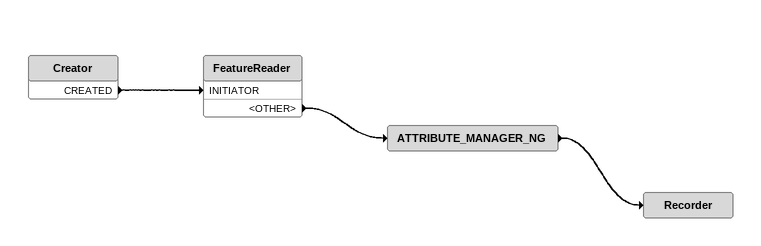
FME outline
Creator
    CREATED -> FeatureReader [INITIATOR]
FeatureReader
    <OTHER> -> ATTRIBUTE_MANAGER_NG
ATTRIBUTE_MANAGER_NG
    -> Recorder
Recorder
